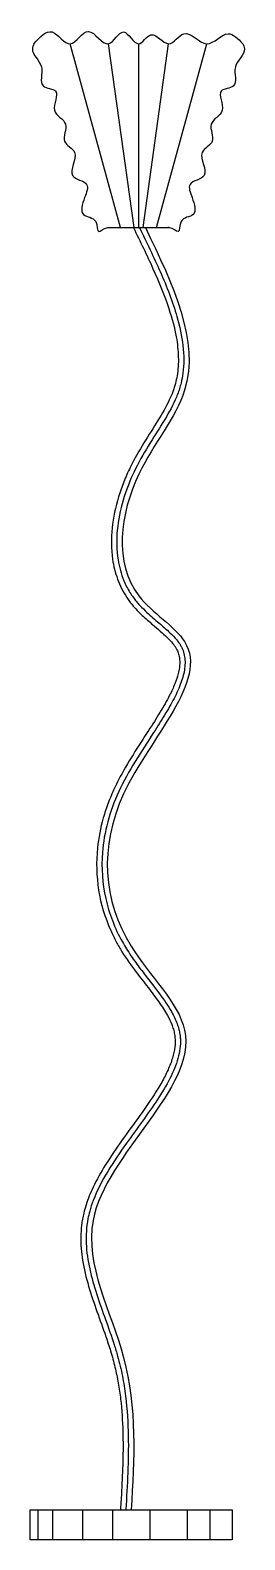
# Model space of a CAD drawing. Header units: millimetres. Extents: x 0 to 201, y 0 to 1413.
import ezdxf

# ---------------------------------------------------------------- set-up
doc = ezdxf.new("R2010")
doc.units = ezdxf.units.MM

msp = doc.modelspace()

# ---------------------------------------------------------------- linework, layer by layer
at = {"color": 7}
for p, q in [((84.6, 1228), (37.5, 1400.1)), ((97.3, 1228), (73.3, 1400.1)), ((101.8, 1228), (101.8, 1400.1)), ((105.6, 1228), (129.5, 1400.1)), ((118.2, 1228), (165.3, 1400.1)), ((73.5, 1228), (130, 1228)), ((0, 28), (7, 28)), ((0, 28), (7, 28)), ((0, 0), (0, 28)), ((7, 28), (21, 28)), ((7, 28), (21, 28)), ((7, 28), (7, 0)), ((21, 28), (21, 0)), ((21, 28), (49, 28)), ((21, 28), (49, 28)), ((49, 28), (77, 28)), ((49, 28), (77, 28)), ((49, 28), (49, 0)), ((77, 28), (112, 28)), ((77, 28), (77, 0)), ((112, 28), (147, 28)), ((112, 28), (112, 0)), ((147, 28), (168, 28)), ((147, 28), (147, 0)), ((168, 28), (189, 28)), ((168, 28), (168, 0)), ((189, 28), (189, 28)), ((189, 28), (189, 0)), ((189, 28), (189, 0)), ((189, 28), (189, 0)), ((7, 0), (0, 0)), ((7, 0), (0, 0)), ((21, 0), (7, 0)), ((21, 0), (7, 0)), ((49, 0), (21, 0)), ((49, 0), (21, 0)), ((77, 0), (49, 0)), ((77, 0), (49, 0)), ((112, 0), (77, 0)), ((112, 0), (77, 0)), ((147, 0), (112, 0)), ((147, 0), (112, 0)), ((168, 0), (147, 0)), ((168, 0), (147, 0)), ((189, 0), (168, 0)), ((189, 0), (168, 0)), ((189, 0), (189, 0)), ((189, 0), (189, 0))]:
    msp.add_line(p, q, dxfattribs=at)
msp.add_spline([(3.5, 1400.1), (20.5, 1411.1), (37.5, 1400.1), (54.4, 1411.6), (73.3, 1400.1), (87.4, 1411.1), (101.4, 1400.1), (113, 1408.5), (129.5, 1400.1), (143.8, 1409.5), (165.3, 1400.1), (185.1, 1409.5), (198.9, 1400.1)], degree=3, dxfattribs=at)
for points, knots in [([(3.5, 1400.1), (2.8, 1398.5), (-0.3, 1390.8), (15.8, 1380.7), (5.8, 1358.2), (30.7, 1358.2), (16, 1335.6), (38.8, 1327), (26.7, 1307.5), (49.3, 1298.8), (30.5, 1274.6), (57.1, 1271.2), (50.2, 1255.2), (45, 1237.6), (63.8, 1238.1), (61.9, 1219.7), (69.5, 1228.3), (72.9, 1228), (73.5, 1228)], [49.258859, 49.258859, 49.258859, 49.258859, 54.95976, 75.978648, 95.927756, 109.516906, 129.383604, 147.983679, 165.765315, 181.297065, 205.403783, 222.798099, 236.532388, 254.314018, 268.833991, 279.736606, 289.085606, 291.176644, 291.176644, 291.176644, 291.176644]), ([(198.9, 1400.1), (199.7, 1398.5), (202.8, 1390.8), (186.6, 1380.7), (196.6, 1358.2), (171.7, 1358.2), (186.4, 1335.6), (163.6, 1327), (175.7, 1307.5), (153.1, 1298.8), (171.9, 1274.6), (145.3, 1271.2), (152.2, 1255.2), (157.4, 1237.6), (138.7, 1238.1), (140.6, 1219.7), (132.9, 1228.3), (129.5, 1228), (128.9, 1228)], [49.258859, 49.258859, 49.258859, 49.258859, 54.95976, 75.978648, 95.927756, 109.516906, 129.383604, 147.983679, 165.765315, 181.297065, 205.403783, 222.798099, 236.532388, 254.314018, 268.833991, 279.736606, 289.085606, 291.176644, 291.176644, 291.176644, 291.176644]), ([(96.6, 1228), (102.9, 1215.1), (109.2, 1202.2), (120.6, 1176.9), (125.7, 1164.5), (132.7, 1143.2), (135.1, 1134.3), (137.8, 1119.3), (138.4, 1113), (138.8, 1100.9), (138.4, 1095), (137, 1086.8), (136.5, 1084.5), (135.5, 1080.8), (135.2, 1079.5), (134.4, 1077), (133.9, 1075.7), (132.5, 1071.9), (131.4, 1069.4), (127.2, 1060.5), (123.5, 1054.1), (115.3, 1040.8), (110.9, 1033.9), (102, 1019.4), (97.6, 1011.8), (92.5, 1001.4), (91.4, 999.2), (89.5, 994.7), (88.5, 992.4), (85.8, 985.5), (84.1, 980.8), (79.8, 966.5), (77.7, 956.8), (75.7, 937.1), (75.7, 927.3), (78, 911.4), (79.5, 905.2), (83.9, 893.1), (86.7, 887.3), (91.2, 880.6), (92, 879.4), (93.9, 877), (94.8, 875.8), (96.7, 873.5), (97.7, 872.4), (100.7, 869.1), (102.8, 867.1), (108.1, 862.1), (111.4, 859.3), (117, 854.4), (119.4, 852.3), (124.1, 848.3), (126.2, 846.3), (130.1, 842.5), (131.9, 840.7), (133.9, 838.2), (134.5, 837.4), (135.7, 835.8), (136.2, 834.9), (137.4, 832.7), (138, 831.3), (139, 828.6), (139.3, 827.2), (139.8, 824.2), (139.9, 822.7), (139.9, 819.5), (139.8, 817.9), (139.3, 814.4), (138.9, 812.6), (137.7, 807.6), (136.6, 804.4), (133.9, 797.6), (132.3, 794), (127.8, 785.2), (124.8, 779.8), (118, 768.8), (114.4, 763.1), (105.9, 749.9), (101, 742.4), (91.5, 727.1), (86.9, 719.2), (81.4, 708.6), (80.1, 706), (77.7, 701.1), (76.7, 698.7), (74.8, 694.1), (73.8, 691.8), (71.2, 684.8), (69.7, 680.2), (65.7, 666.2), (63.9, 656.9), (61.6, 634.3), (62, 621), (66.1, 595.1), (69.9, 582.4), (77, 566.6), (78.7, 563.1), (82.2, 556.5), (84, 553.4), (90, 543.7), (94.6, 537.3), (102.9, 526.3), (106.7, 521.5), (113.8, 512.3), (117.2, 507.8), (123.4, 499), (126.2, 494.7), (130, 487.8), (131.3, 485), (133, 480.8), (133.5, 479.3), (134.4, 476.3), (134.8, 474.7), (135.3, 471.6), (135.4, 470.1), (135.6, 466.9), (135.6, 465.3), (135.3, 460.4), (134.7, 457), (132.9, 449.9), (131.7, 446.3), (128.6, 438.8), (126.8, 435), (122.6, 427.1), (120.2, 423.2), (113.2, 412), (108.1, 404.7), (97.3, 389.7), (91.7, 382.1), (80.7, 366.6), (75.3, 358.7), (66.1, 343.9), (62.2, 337), (56.3, 324.6), (54.1, 319.1), (51.4, 310.8), (50.7, 308.2), (49.6, 303.7), (49.2, 301.9), (48.5, 298.2), (48.3, 296.4), (47.6, 290.8), (47.4, 287.1), (47.3, 279.8), (47.4, 276.2), (48, 268.9), (48.4, 265.3), (50.3, 253.5), (52.3, 245.4), (57, 229.4), (59.7, 221.5), (65.2, 205.8), (68.1, 198.1), (72.3, 185.8), (73.8, 181.2), (76, 174.2), (76.7, 171.7), (78.1, 166.7), (78.7, 164.2), (80.5, 156.7), (81.5, 151.7), (83.2, 141.7), (84, 136.7), (85.7, 121.5), (86.4, 111.3), (87.2, 82.9), (86.5, 64.5), (85.2, 40.2), (84.9, 34.4), (84.5, 28.6)], [0.136641, 0.136641, 0.136641, 0.136641, 38.15163, 38.15163, 76.303259, 76.303259, 105.1138, 105.1138, 126.610526, 126.610526, 148.107251, 148.107251, 157.225823, 157.225823, 162.157882, 162.157882, 167.089941, 167.089941, 176.954059, 176.954059, 200.956627, 200.956627, 224.959195, 224.959195, 248.961763, 248.961763, 255.390449, 255.390449, 261.819136, 261.819136, 274.676509, 274.676509, 300.391255, 300.391255, 326.106001, 326.106001, 343.021768, 343.021768, 359.937535, 359.937535, 363.801425, 363.801425, 367.665316, 367.665316, 371.529207, 371.529207, 379.256988, 379.256988, 390.886386, 390.886386, 400.165798, 400.165798, 409.445211, 409.445211, 418.724623, 418.724623, 422.729795, 422.729795, 427.795985, 427.795985, 435.475884, 435.475884, 443.155782, 443.155782, 450.835681, 450.835681, 458.515579, 458.515579, 466.195478, 466.195478, 478.721349, 478.721349, 491.24722, 491.24722, 508.870343, 508.870343, 526.493466, 526.493466, 548.583953, 548.583953, 570.67444, 570.67444, 577.927491, 577.927491, 584.232156, 584.232156, 590.536821, 590.536821, 603.146151, 603.146151, 628.36481, 628.36481, 664.81257, 664.81257, 701.260331, 701.260331, 711.954509, 711.954509, 721.539552, 721.539552, 742.53461, 742.53461, 759.201335, 759.201335, 775.868059, 775.868059, 792.534784, 792.534784, 803.874627, 803.874627, 810.371055, 810.371055, 817.349159, 817.349159, 824.327263, 824.327263, 831.305367, 831.305367, 845.48931, 845.48931, 859.673254, 859.673254, 873.857197, 873.857197, 888.04114, 888.04114, 913.046903, 913.046903, 938.052665, 938.052665, 963.058428, 963.058428, 984.066584, 984.066584, 1000.31146, 1000.31146, 1007.804744, 1007.804744, 1012.993344, 1012.993344, 1018.181944, 1018.181944, 1028.559144, 1028.559144, 1038.936344, 1038.936344, 1049.313544, 1049.313544, 1073.046876, 1073.046876, 1096.780209, 1096.780209, 1120.513541, 1120.513541, 1134.670798, 1134.670798, 1142.530901, 1142.530901, 1150.391003, 1150.391003, 1166.111209, 1166.111209, 1181.831415, 1181.831415, 1213.271826, 1213.271826, 1269.198363, 1269.198363, 1286.554899, 1286.554899, 1286.554899, 1286.554899]), ([(107.8, 1228), (133.8, 1174.6), (173, 1091.1), (88.9, 996.5), (74.5, 889.6), (189.1, 824.6), (60.7, 702.5), (70.2, 565.5), (196.5, 450.4), (13.7, 321.7), (102.6, 167.3), (97.3, 75.7), (94.5, 28)], [4.420962, 4.420962, 4.420962, 4.420962, 161.533626, 250.868698, 364.910351, 425.429167, 578.989749, 721.720329, 814.687514, 1012.389839, 1143.82432, 1286.554899, 1286.554899, 1286.554899, 1286.554899]), ([(102.2, 1228), (108.9, 1214.2), (115.6, 1200.4), (127.9, 1172.6), (133.3, 1158.5), (139.9, 1135.5), (141.9, 1126.4), (143.9, 1108.7), (143.9, 1100.1), (142.5, 1088.7), (141.9, 1085.6), (140.7, 1080.8), (140.2, 1079), (138.6, 1073.7), (137.2, 1070.2), (132.5, 1059.8), (128.6, 1052.8), (119.9, 1038.6), (115.2, 1031.3), (105.8, 1016), (101.2, 1008.1), (93.1, 991.1), (89.6, 982.1), (84.3, 963.7), (82.4, 954.3), (80.6, 935.6), (80.8, 926.3), (83.3, 910.5), (85, 903.9), (89.2, 893.8), (91.1, 890.1), (94.3, 884.9), (95.4, 883.4), (97.4, 880.5), (98.4, 879.3), (100.4, 876.9), (101.5, 875.7), (104.7, 872.2), (107, 870), (112.9, 864.4), (116.7, 861.2), (124.1, 854.9), (127.6, 851.9), (133.1, 846.7), (135.3, 844.4), (137.9, 841.2), (138.7, 840.1), (140.1, 838.2), (140.6, 837.3), (141.6, 835.4), (142.1, 834.5), (143.2, 831.8), (143.8, 829.9), (144.6, 826), (144.8, 824), (144.9, 819.9), (144.8, 817.7), (143.9, 811.3), (142.8, 806.8), (139.4, 797.4), (137.2, 792.5), (132, 782.4), (129, 777.2), (122.5, 766.5), (119, 761), (109.8, 746.7), (103.9, 737.6), (92.6, 719.2), (87.3, 709.8), (78.5, 690.8), (75.1, 681.3), (69.9, 662.3), (68.3, 652.7), (66.5, 628.7), (67.5, 614.2), (73.8, 586.2), (79, 572.5), (87.5, 557.4), (88.8, 555.2), (92.8, 548.7), (95.7, 544.5), (101.7, 536.2), (104.8, 532.1), (112.4, 522.3), (116.9, 516.5), (125.2, 505.3), (129, 499.7), (134.3, 490.5), (136.1, 486.8), (138.1, 481.3), (138.7, 479.5), (139.5, 476.2), (139.8, 474.8), (140.3, 471.8), (140.4, 470.3), (140.7, 465.8), (140.5, 462.8), (139.7, 456.7), (139.1, 453.6), (136.5, 444.3), (133.9, 438), (127.3, 425.2), (123.4, 418.7), (114.7, 405.4), (109.9, 398.6), (100.1, 385), (95, 378.1), (83.8, 362.4), (77.8, 353.6), (67.2, 335.8), (62.5, 326.7), (57.7, 314.2), (56.6, 310.8), (55, 305.1), (54.5, 302.7), (53.3, 296.5), (52.8, 292.7), (52.3, 285), (52.2, 281.2), (52.7, 269.4), (54, 261.4), (57.5, 245.5), (59.8, 237.5), (64.9, 221.7), (67.7, 213.9), (73.3, 198.2), (76.1, 190.4), (79.7, 179), (80.8, 175.5), (82.7, 168.8), (83.5, 165.7), (85, 159.5), (85.6, 156.4), (87.5, 147.1), (88.4, 140.8), (90.8, 122.1), (91.5, 109.5), (92.2, 74.2), (90.8, 51.3), (89.5, 28.3)], [2.279206, 2.279206, 2.279206, 2.279206, 42.91562, 42.91562, 85.83124, 85.83124, 114.989427, 114.989427, 144.147613, 144.147613, 155.093942, 155.093942, 161.536342, 161.536342, 174.421143, 174.421143, 199.883849, 199.883849, 225.346555, 225.346555, 250.809261, 250.809261, 276.271967, 276.271967, 301.734673, 301.734673, 327.197379, 327.197379, 346.258447, 346.258447, 357.850946, 357.850946, 363.139282, 363.139282, 367.44786, 367.44786, 371.756439, 371.756439, 380.373595, 380.373595, 394.21542, 394.21542, 408.057245, 408.057245, 418.516037, 418.516037, 423.549676, 423.549676, 427.904945, 427.904945, 432.260215, 432.260215, 440.970755, 440.970755, 449.681295, 449.681295, 458.391835, 458.391835, 475.175599, 475.175599, 491.959363, 491.959363, 508.743127, 508.743127, 525.526891, 525.526891, 552.14457, 552.14457, 578.762248, 578.762248, 605.379926, 605.379926, 631.997605, 631.997605, 673.242074, 673.242074, 714.486543, 714.486543, 721.487199, 721.487199, 735.488511, 735.488511, 749.489822, 749.489822, 770.168866, 770.168866, 790.84791, 790.84791, 805.236124, 805.236124, 812.406119, 812.406119, 818.293315, 818.293315, 824.180512, 824.180512, 835.954905, 835.954905, 847.729299, 847.729299, 870.417428, 870.417428, 893.105558, 893.105558, 915.793687, 915.793687, 938.481816, 938.481816, 966.568739, 966.568739, 994.655661, 994.655661, 1004.767415, 1004.767415, 1011.869715, 1011.869715, 1023.193062, 1023.193062, 1034.516409, 1034.516409, 1058.416835, 1058.416835, 1082.317262, 1082.317262, 1106.217688, 1106.217688, 1130.118115, 1130.118115, 1141.092464, 1141.092464, 1150.661413, 1150.661413, 1160.230362, 1160.230362, 1179.368259, 1179.368259, 1217.644055, 1217.644055, 1286.554899, 1286.554899, 1286.554899, 1286.554899])]:
    msp.add_open_spline(points, degree=3, knots=knots, dxfattribs=at)

doc.saveas('drawing.dxf')
